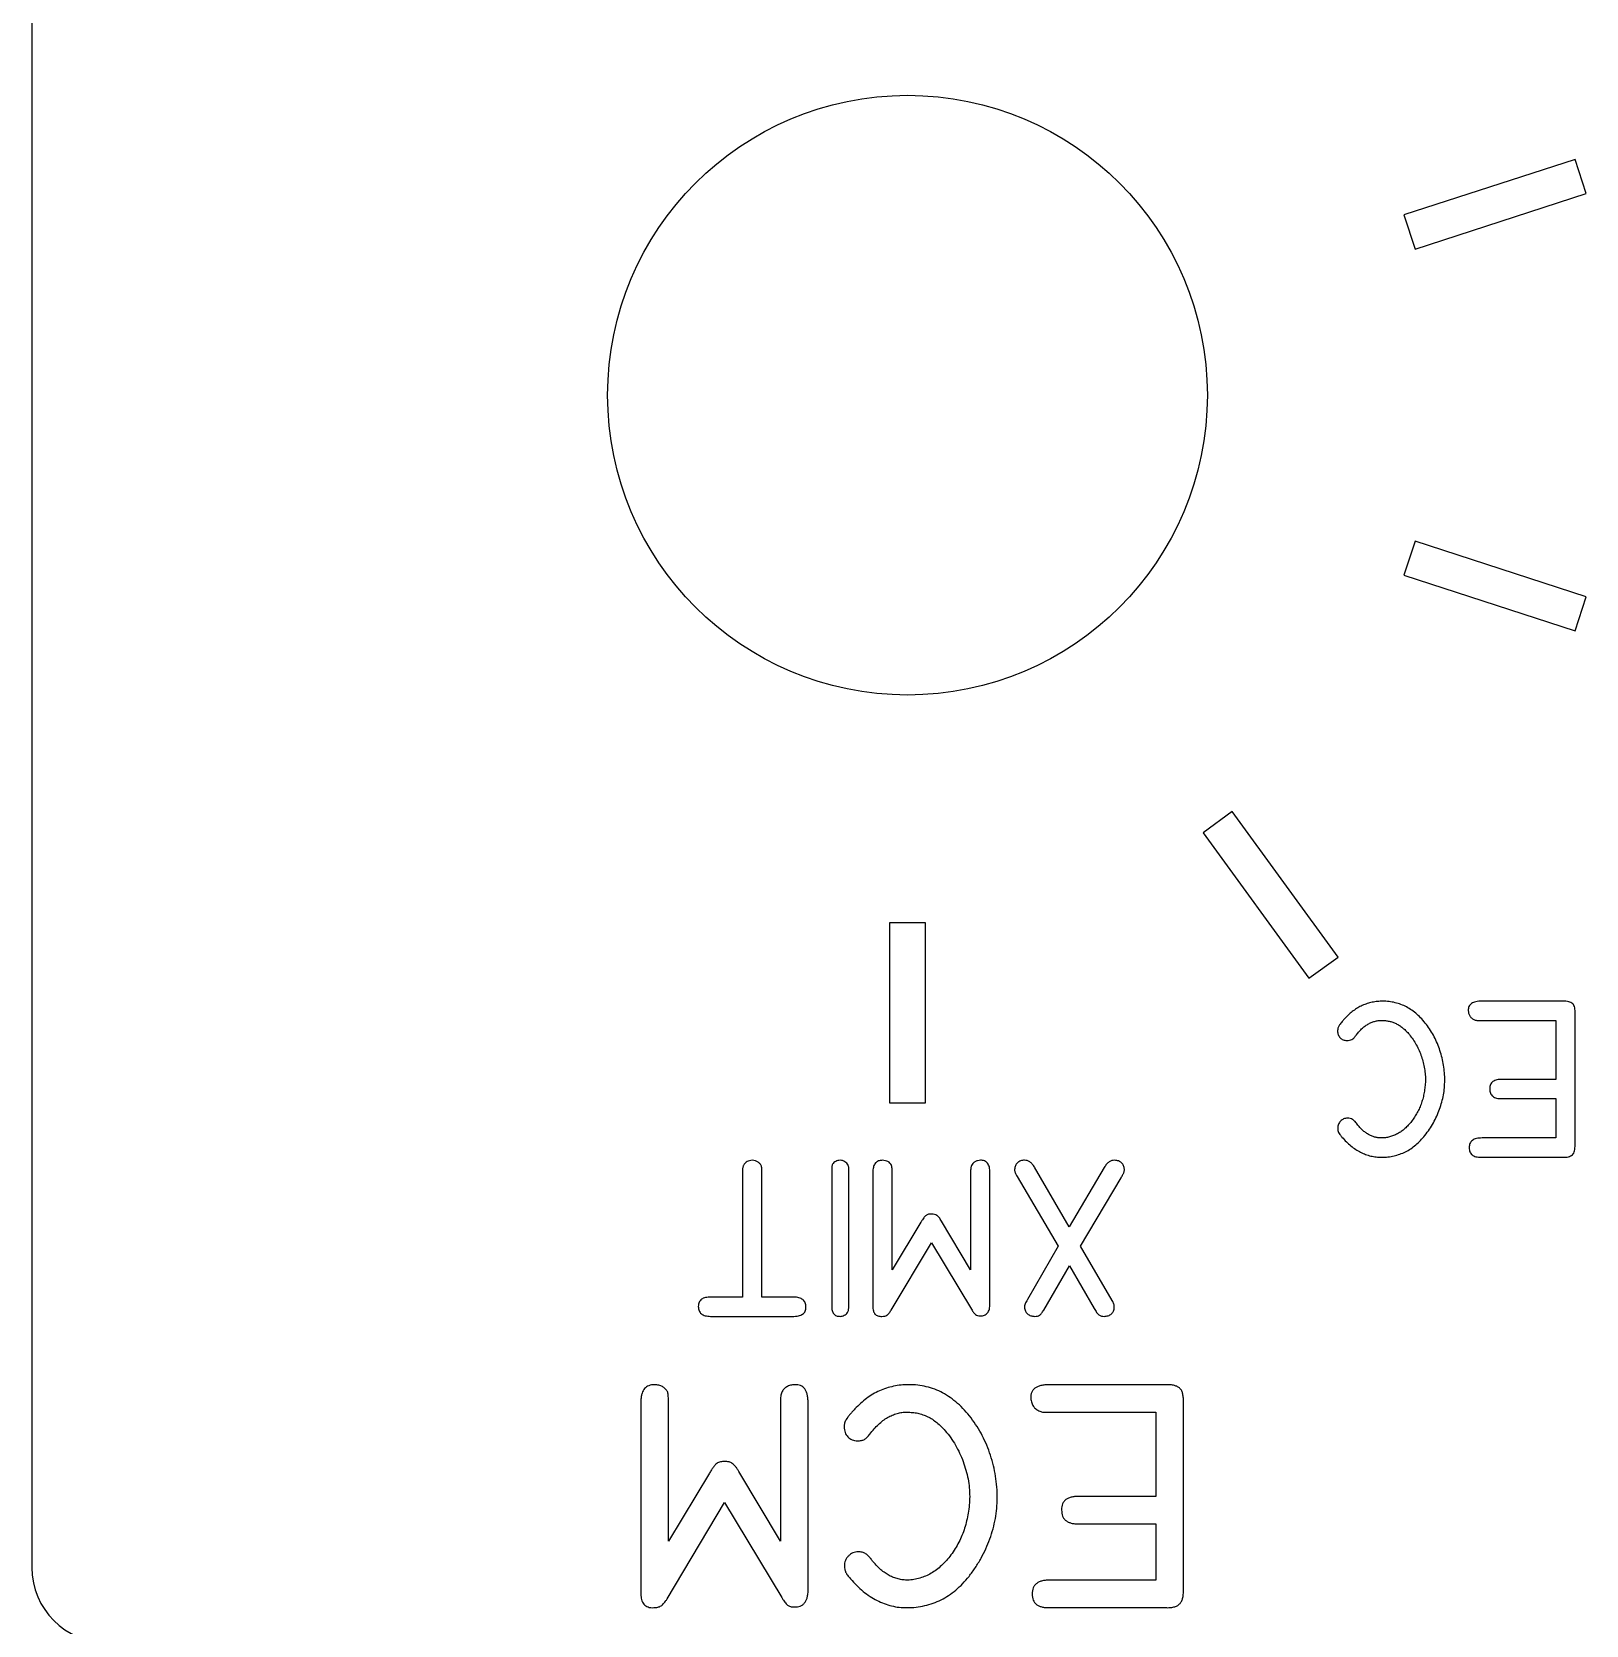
# Model space of a CAD drawing. Header units: inches. Extents: x -2.21 to 2.21, y -8.03 to -0.48.
# Drawn here: x -2.21 to -0.914, y -5.595 to -4.267 of the extents above; entities that cross this region are included whole.
import ezdxf

# ---------------------------------------------------------------- set-up
doc = ezdxf.new("R2010")
doc.units = ezdxf.units.IN
doc.header["$MEASUREMENT"] = 0

msp = doc.modelspace()

# ---------------------------------------------------------------- linework, layer by layer
at = {"color": 1, "linetype": 'Continuous', "lineweight": 25}
for p, q in [((-2.21, -0.5425), (-2.21, -5.5475)), ((-0.9235, -4.3734), (-1.0662, -4.4198)), ((-0.9142, -4.4019), (-0.9235, -4.3734)), ((-1.0569, -4.4483), (-0.9142, -4.4019)), ((-1.0662, -4.4198), (-1.0569, -4.4483)), ((-1.0569, -4.6917), (-1.0662, -4.7202)), ((-0.9142, -4.7381), (-1.0569, -4.6917)), ((-1.0662, -4.7202), (-0.9235, -4.7666)), ((-0.9235, -4.7666), (-0.9142, -4.7381)), ((-1.2092, -4.9172), (-1.2335, -4.9348)), ((-1.1211, -5.0385), (-1.2092, -4.9172)), ((-1.2335, -4.9348), (-1.1453, -5.0561)), ((-1.465, -5.01), (-1.495, -5.01)), ((-1.495, -5.01), (-1.495, -5.16)), ((-1.465, -5.16), (-1.465, -5.01)), ((-1.1453, -5.0561), (-1.1211, -5.0385)), ((-0.9338, -5.0753), (-1.0009, -5.0753)), ((-0.9235, -5.1949), (-0.9235, -5.0859)), ((-1.0019, -5.0913), (-0.9395, -5.0913)), ((-0.9395, -5.0913), (-0.9395, -5.1404)), ((-0.9395, -5.1404), (-0.9837, -5.1404)), ((-1.495, -5.16), (-1.465, -5.16)), ((-0.9845, -5.1565), (-0.9395, -5.1565)), ((-0.9395, -5.1565), (-0.9395, -5.1893)), ((-0.9395, -5.1893), (-1.0009, -5.1893)), ((-1.0847, -5.2054), (-1.0847, -5.2054)), ((-1.0017, -5.2054), (-0.9341, -5.2054)), ((-1.6175, -5.2178), (-1.6175, -5.3219)), ((-1.6014, -5.3219), (-1.6014, -5.2188)), ((-1.5432, -5.2168), (-1.5432, -5.3293)), ((-1.529, -5.3287), (-1.529, -5.2168)), ((-1.5089, -5.2168), (-1.5089, -5.3295)), ((-1.4928, -5.2993), (-1.4928, -5.2177)), ((-1.4274, -5.2181), (-1.4274, -5.2993)), ((-1.4113, -5.3274), (-1.4113, -5.2185)), ((-1.3451, -5.2633), (-1.374, -5.2136)), ((-1.316, -5.2138), (-1.3451, -5.2633)), ((-1.3885, -5.2213), (-1.3545, -5.2794)), ((-1.3357, -5.2794), (-1.3019, -5.2225)), ((-1.4689, -5.2596), (-1.4928, -5.2993)), ((-1.4274, -5.2993), (-1.4517, -5.2586)), ((-1.4936, -5.3328), (-1.4601, -5.2766)), ((-1.4601, -5.2766), (-1.4266, -5.3321)), ((-1.3545, -5.2794), (-1.3801, -5.324)), ((-1.3094, -5.3248), (-1.3357, -5.2794)), ((-1.3664, -5.3328), (-1.3449, -5.296)), ((-1.3449, -5.296), (-1.3244, -5.3314)), ((-1.6175, -5.3219), (-1.6437, -5.3219)), ((-1.575, -5.3219), (-1.6014, -5.3219)), ((-1.6443, -5.338), (-1.576, -5.338)), ((-1.2647, -5.395), (-1.3607, -5.395)), ((-1.7022, -5.4077), (-1.7022, -5.5687)), ((-1.6793, -5.5255), (-1.6793, -5.409)), ((-1.5859, -5.4096), (-1.5859, -5.5255)), ((-1.5629, -5.5657), (-1.5629, -5.4102)), ((-1.3621, -5.4179), (-1.273, -5.4179)), ((-1.273, -5.4179), (-1.273, -5.4881)), ((-1.25, -5.5659), (-1.25, -5.4102)), ((-1.6452, -5.4688), (-1.6793, -5.5255)), ((-1.5859, -5.5255), (-1.6205, -5.4674)), ((-1.6804, -5.5735), (-1.6326, -5.4931)), ((-1.6326, -5.4931), (-1.5848, -5.5724)), ((-1.273, -5.4881), (-1.3361, -5.4881)), ((-1.3372, -5.511), (-1.273, -5.511)), ((-1.273, -5.511), (-1.273, -5.5579)), ((-1.273, -5.5579), (-1.3607, -5.5579)), ((-1.4804, -5.5808), (-1.4803, -5.5808)), ((-1.3618, -5.5808), (-1.2652, -5.5808))]:
    msp.add_line(p, q, dxfattribs=at)
msp.add_circle((-1.48, -4.57), 0.25, dxfattribs=at)
msp.add_arc((-2.1475, -5.5475), 0.0625, 180, 270, dxfattribs=at)
for points, knots in [([(-1.0838, -5.0753), (-1.0853, -5.0753), (-1.0882, -5.0754), (-1.0926, -5.0761), (-1.0968, -5.0772), (-1.1009, -5.0788), (-1.1047, -5.0808), (-1.1084, -5.0832), (-1.112, -5.0861), (-1.1141, -5.0883), (-1.1152, -5.0894)], [0, 0, 0, 0, 0.126861, 0.251018, 0.372938, 0.493501, 0.616055, 0.740221, 0.867619, 1, 1, 1, 1]), ([(-1.0474, -5.0947), (-1.0487, -5.0931), (-1.0511, -5.0901), (-1.0552, -5.0861), (-1.0594, -5.0828), (-1.0639, -5.08), (-1.0686, -5.0779), (-1.0735, -5.0764), (-1.0786, -5.0754), (-1.082, -5.0753), (-1.0838, -5.0753)], [0, 0, 0, 0, 0.13924, 0.271457, 0.397548, 0.519474, 0.638345, 0.75745, 0.876936, 1, 1, 1, 1]), ([(-1.0009, -5.0753), (-1.0019, -5.0753), (-1.0036, -5.0753), (-1.0061, -5.0756), (-1.0081, -5.0762), (-1.0098, -5.077), (-1.0111, -5.0782), (-1.012, -5.0796), (-1.0125, -5.0814), (-1.0125, -5.0826), (-1.0125, -5.0832)], [0, 0, 0, 0, 0.174573, 0.32497, 0.454688, 0.569092, 0.673273, 0.774858, 0.880749, 1, 1, 1, 1]), ([(-1.0125, -5.0832), (-1.0124, -5.0841), (-1.0122, -5.0858), (-1.0111, -5.088), (-1.0094, -5.0897), (-1.008, -5.0904), (-1.0072, -5.0908)], [0, 0, 0, 0, 0.269511, 0.509617, 0.744319, 1, 1, 1, 1]), ([(-0.9235, -5.0859), (-0.9235, -5.085), (-0.9234, -5.0833), (-0.9237, -5.0809), (-0.9243, -5.0789), (-0.9254, -5.0774), (-0.9269, -5.0763), (-0.9288, -5.0756), (-0.9312, -5.0752), (-0.9328, -5.0753), (-0.9338, -5.0753)], [0, 0, 0, 0, 0.157549, 0.290229, 0.403641, 0.503585, 0.603169, 0.714666, 0.84627, 1, 1, 1, 1]), ([(-1.1152, -5.0894), (-1.1158, -5.09), (-1.1168, -5.0912), (-1.1182, -5.0928), (-1.1193, -5.0942), (-1.1204, -5.0958), (-1.1213, -5.0976), (-1.1214, -5.0991), (-1.1215, -5.0998)], [0, 0, 0, 0, 0.200338, 0.371881, 0.518403, 0.638668, 0.833777, 1, 1, 1, 1]), ([(-1.1215, -5.0998), (-1.1215, -5.1004), (-1.1214, -5.1015), (-1.121, -5.1031), (-1.1203, -5.1045), (-1.1193, -5.1058), (-1.1182, -5.1068), (-1.1168, -5.1075), (-1.1153, -5.1079), (-1.1142, -5.108), (-1.1137, -5.108)], [0, 0, 0, 0, 0.14089, 0.267807, 0.392259, 0.511172, 0.631184, 0.749701, 0.870187, 1, 1, 1, 1]), ([(-1.1064, -5.1041), (-1.1056, -5.1031), (-1.104, -5.1011), (-1.1015, -5.0984), (-1.0989, -5.0962), (-1.0962, -5.0944), (-1.0934, -5.093), (-1.0906, -5.092), (-1.0877, -5.0914), (-1.0857, -5.0913), (-1.0847, -5.0913)], [0, 0, 0, 0, 0.149797, 0.289732, 0.421673, 0.544028, 0.661533, 0.776091, 0.887419, 1, 1, 1, 1]), ([(-1.0847, -5.0913), (-1.0837, -5.0914), (-1.0816, -5.0914), (-1.0785, -5.0919), (-1.0755, -5.0927), (-1.0727, -5.0939), (-1.0699, -5.0954), (-1.0673, -5.0974), (-1.0648, -5.0995), (-1.0632, -5.1013), (-1.0624, -5.1021)], [0, 0, 0, 0, 0.1237235, 0.244377, 0.3645907, 0.4838636, 0.6063803, 0.7319795, 0.8625795, 1, 1, 1, 1]), ([(-1.0321, -5.1414), (-1.0321, -5.1392), (-1.0322, -5.135), (-1.0331, -5.1287), (-1.0342, -5.1225), (-1.036, -5.1165), (-1.0382, -5.1106), (-1.0408, -5.105), (-1.0438, -5.0996), (-1.0462, -5.0963), (-1.0474, -5.0947)], [0, 0, 0, 0, 0.127967, 0.254496, 0.380212, 0.506112, 0.631069, 0.754595, 0.877264, 1, 1, 1, 1]), ([(-1.0072, -5.0908), (-1.0069, -5.0909), (-1.0063, -5.0911), (-1.0052, -5.0913), (-1.0037, -5.0913), (-1.0026, -5.0913), (-1.0019, -5.0913)], [0, 0, 0, 0, 0.185122, 0.36714, 0.620416, 1, 1, 1, 1]), ([(-1.1137, -5.108), (-1.1129, -5.108), (-1.1115, -5.1079), (-1.1095, -5.1073), (-1.1078, -5.1059), (-1.1069, -5.1047), (-1.1064, -5.1041)], [0, 0, 0, 0, 0.259798, 0.482573, 0.716463, 1, 1, 1, 1]), ([(-1.0624, -5.1021), (-1.0614, -5.1035), (-1.0592, -5.1061), (-1.0564, -5.1105), (-1.054, -5.1152), (-1.0519, -5.1201), (-1.0503, -5.1251), (-1.0491, -5.1302), (-1.0484, -5.1354), (-1.0482, -5.1389), (-1.0482, -5.1406)], [0, 0, 0, 0, 0.123416, 0.246335, 0.371614, 0.499268, 0.627206, 0.752406, 0.876688, 1, 1, 1, 1]), ([(-0.9837, -5.1404), (-0.9846, -5.1404), (-0.9862, -5.1405), (-0.9885, -5.1408), (-0.9904, -5.1414), (-0.992, -5.1422), (-0.9932, -5.1434), (-0.9941, -5.1448), (-0.9945, -5.1465), (-0.9945, -5.1477), (-0.9945, -5.1484)], [0, 0, 0, 0, 0.170074, 0.316341, 0.443121, 0.556197, 0.661047, 0.765272, 0.875406, 1, 1, 1, 1]), ([(-1.0482, -5.1406), (-1.0482, -5.1422), (-1.0484, -5.1454), (-1.049, -5.1501), (-1.0499, -5.1547), (-1.0511, -5.159), (-1.0526, -5.1632), (-1.0545, -5.1672), (-1.0566, -5.171), (-1.0591, -5.1746), (-1.0617, -5.1779), (-1.0645, -5.1808), (-1.0675, -5.1833), (-1.0706, -5.1854), (-1.0739, -5.187), (-1.0772, -5.1882), (-1.0807, -5.189), (-1.0831, -5.1892), (-1.0843, -5.1893)], [0, 0, 0, 0, 0.073667, 0.144798, 0.214163, 0.281725, 0.348698, 0.414316, 0.479805, 0.545598, 0.609668, 0.670696, 0.728337, 0.784106, 0.838289, 0.891679, 0.945306, 1, 1, 1, 1]), ([(-1.0486, -5.1871), (-1.0473, -5.1854), (-1.0448, -5.1821), (-1.0415, -5.1767), (-1.0387, -5.1711), (-1.0364, -5.1653), (-1.0345, -5.1594), (-1.0331, -5.1535), (-1.0323, -5.1474), (-1.0322, -5.1434), (-1.0321, -5.1414)], [0, 0, 0, 0, 0.12811, 0.255289, 0.381248, 0.50707, 0.63174, 0.755364, 0.877608, 1, 1, 1, 1]), ([(-0.9945, -5.1484), (-0.9945, -5.149), (-0.9945, -5.1503), (-0.994, -5.152), (-0.9933, -5.1535), (-0.9921, -5.1546), (-0.9906, -5.1555), (-0.9889, -5.1561), (-0.9868, -5.1565), (-0.9853, -5.1565), (-0.9845, -5.1565)], [0, 0, 0, 0, 0.131943, 0.248643, 0.357121, 0.46377, 0.576078, 0.699869, 0.839541, 1, 1, 1, 1]), ([(-1.1133, -5.1728), (-1.1138, -5.1728), (-1.1149, -5.1729), (-1.1164, -5.1734), (-1.1178, -5.1742), (-1.119, -5.1752), (-1.12, -5.1765), (-1.1207, -5.1779), (-1.1212, -5.1795), (-1.1213, -5.1806), (-1.1213, -5.1812)], [0, 0, 0, 0, 0.128485, 0.250896, 0.372017, 0.496778, 0.620428, 0.741409, 0.867384, 1, 1, 1, 1]), ([(-1.1045, -5.1786), (-1.1049, -5.178), (-1.1057, -5.177), (-1.1068, -5.1757), (-1.1079, -5.1747), (-1.1092, -5.1737), (-1.111, -5.1729), (-1.1125, -5.1728), (-1.1133, -5.1728)], [0, 0, 0, 0, 0.186172, 0.346062, 0.480252, 0.589978, 0.786238, 1, 1, 1, 1]), ([(-1.0843, -5.1893), (-1.0853, -5.1893), (-1.0872, -5.1892), (-1.0899, -5.1887), (-1.0926, -5.1879), (-1.0952, -5.1867), (-1.0977, -5.1851), (-1.1001, -5.1833), (-1.1024, -5.1811), (-1.1038, -5.1794), (-1.1045, -5.1786)], [0, 0, 0, 0, 0.119887, 0.237951, 0.355674, 0.475615, 0.597527, 0.724633, 0.858377, 1, 1, 1, 1]), ([(-1.1213, -5.1812), (-1.1213, -5.1818), (-1.1212, -5.183), (-1.1206, -5.1848), (-1.1194, -5.1866), (-1.1184, -5.1878), (-1.1178, -5.1885)], [0, 0, 0, 0, 0.214, 0.424662, 0.675215, 1, 1, 1, 1]), ([(-1.1178, -5.1885), (-1.1166, -5.1899), (-1.1142, -5.1925), (-1.1104, -5.1959), (-1.1065, -5.1989), (-1.1023, -5.2012), (-1.0981, -5.2031), (-1.0938, -5.2044), (-1.0893, -5.2052), (-1.0863, -5.2053), (-1.0847, -5.2054)], [0, 0, 0, 0, 0.140987, 0.274771, 0.402439, 0.525094, 0.644679, 0.762579, 0.880267, 1, 1, 1, 1]), ([(-1.0847, -5.2054), (-1.083, -5.2053), (-1.0795, -5.2052), (-1.0744, -5.2043), (-1.0695, -5.2029), (-1.0648, -5.2009), (-1.0604, -5.1983), (-1.0562, -5.1951), (-1.0522, -5.1914), (-1.0498, -5.1886), (-1.0486, -5.1871)], [0, 0, 0, 0, 0.125938, 0.248242, 0.369135, 0.489295, 0.610997, 0.735662, 0.864404, 1, 1, 1, 1]), ([(-1.0009, -5.1893), (-1.0018, -5.1893), (-1.0034, -5.1893), (-1.0057, -5.1897), (-1.0076, -5.1903), (-1.0091, -5.1912), (-1.0103, -5.1924), (-1.0112, -5.1938), (-1.0117, -5.1956), (-1.0117, -5.1968), (-1.0117, -5.1975)], [0, 0, 0, 0, 0.167024, 0.311138, 0.437927, 0.549828, 0.656796, 0.762138, 0.874038, 1, 1, 1, 1]), ([(-1.0117, -5.1975), (-1.0117, -5.1981), (-1.0117, -5.1993), (-1.0112, -5.2009), (-1.0104, -5.2024), (-1.0093, -5.2035), (-1.0078, -5.2044), (-1.0061, -5.205), (-1.004, -5.2053), (-1.0025, -5.2054), (-1.0017, -5.2054)], [0, 0, 0, 0, 0.127989, 0.244452, 0.351055, 0.459193, 0.570407, 0.695928, 0.837219, 1, 1, 1, 1]), ([(-0.9341, -5.2054), (-0.9332, -5.2054), (-0.9315, -5.2054), (-0.9291, -5.205), (-0.9272, -5.2044), (-0.9256, -5.2033), (-0.9245, -5.2018), (-0.9238, -5.1999), (-0.9235, -5.1975), (-0.9235, -5.1958), (-0.9235, -5.1949)], [0, 0, 0, 0, 0.157132, 0.289677, 0.403843, 0.503503, 0.602805, 0.715477, 0.846707, 1, 1, 1, 1]), ([(-1.6167, -5.2121), (-1.6168, -5.2124), (-1.6171, -5.2131), (-1.6174, -5.2142), (-1.6175, -5.2158), (-1.6175, -5.2171), (-1.6175, -5.2178)], [0, 0, 0, 0, 0.180764, 0.36983, 0.622332, 1, 1, 1, 1]), ([(-1.6094, -5.2079), (-1.6102, -5.2079), (-1.6117, -5.2081), (-1.6138, -5.2089), (-1.6155, -5.2102), (-1.6163, -5.2114), (-1.6167, -5.2121)], [0, 0, 0, 0, 0.271915, 0.5139, 0.751504, 1, 1, 1, 1]), ([(-1.6016, -5.2135), (-1.6017, -5.2131), (-1.602, -5.2123), (-1.6026, -5.2112), (-1.6034, -5.2103), (-1.6048, -5.2092), (-1.6068, -5.2081), (-1.6085, -5.208), (-1.6094, -5.2079)], [0, 0, 0, 0, 0.120094, 0.238507, 0.357556, 0.48472, 0.738153, 1, 1, 1, 1]), ([(-1.6014, -5.2188), (-1.6014, -5.2181), (-1.6014, -5.2169), (-1.6014, -5.2154), (-1.6015, -5.2144), (-1.6016, -5.2138), (-1.6016, -5.2135)], [0, 0, 0, 0, 0.398255, 0.647892, 0.828751, 1, 1, 1, 1]), ([(-1.5425, -5.2111), (-1.5426, -5.2115), (-1.5429, -5.2122), (-1.5431, -5.2134), (-1.5432, -5.2149), (-1.5432, -5.2161), (-1.5432, -5.2168)], [0, 0, 0, 0, 0.195782, 0.389856, 0.639234, 1, 1, 1, 1]), ([(-1.5362, -5.2079), (-1.5369, -5.2079), (-1.5381, -5.208), (-1.5399, -5.2088), (-1.5414, -5.2097), (-1.5422, -5.2107), (-1.5425, -5.2111)], [0, 0, 0, 0, 0.2540271, 0.5150088, 0.769478, 1, 1, 1, 1]), ([(-1.5296, -5.2119), (-1.5299, -5.2113), (-1.5305, -5.2102), (-1.5322, -5.209), (-1.5341, -5.2081), (-1.5355, -5.2079), (-1.5362, -5.2079)], [0, 0, 0, 0, 0.232738, 0.4796882, 0.7405836, 1, 1, 1, 1]), ([(-1.529, -5.2168), (-1.529, -5.2161), (-1.529, -5.215), (-1.529, -5.2137), (-1.5292, -5.2127), (-1.5294, -5.2121), (-1.5296, -5.2119)], [0, 0, 0, 0, 0.403005, 0.651878, 0.824747, 1, 1, 1, 1]), ([(-1.5009, -5.2079), (-1.5015, -5.2079), (-1.5027, -5.208), (-1.5043, -5.2084), (-1.5056, -5.2091), (-1.5068, -5.2101), (-1.5077, -5.2114), (-1.5083, -5.213), (-1.5087, -5.2148), (-1.5088, -5.2161), (-1.5089, -5.2168)], [0, 0, 0, 0, 0.132713, 0.252265, 0.363903, 0.472404, 0.585277, 0.708362, 0.846212, 1, 1, 1, 1]), ([(-1.4934, -5.2119), (-1.4938, -5.2113), (-1.4945, -5.2101), (-1.4963, -5.2089), (-1.4985, -5.2081), (-1.5001, -5.208), (-1.5009, -5.2079)], [0, 0, 0, 0, 0.2307382, 0.4621286, 0.7117906, 1, 1, 1, 1]), ([(-1.4928, -5.2177), (-1.4928, -5.217), (-1.4928, -5.2157), (-1.4929, -5.2141), (-1.4931, -5.2129), (-1.4933, -5.2122), (-1.4934, -5.2119)], [0, 0, 0, 0, 0.373746, 0.642778, 0.836324, 1, 1, 1, 1]), ([(-1.4266, -5.2123), (-1.4268, -5.2126), (-1.427, -5.2134), (-1.4273, -5.2146), (-1.4274, -5.2162), (-1.4274, -5.2174), (-1.4274, -5.2181)], [0, 0, 0, 0, 0.195534, 0.395189, 0.647995, 1, 1, 1, 1]), ([(-1.4192, -5.2079), (-1.42, -5.2079), (-1.4216, -5.2081), (-1.4237, -5.2091), (-1.4256, -5.2104), (-1.4263, -5.2116), (-1.4266, -5.2123)], [0, 0, 0, 0, 0.264173, 0.52785, 0.771962, 1, 1, 1, 1]), ([(-1.4113, -5.2185), (-1.4113, -5.2177), (-1.4114, -5.2161), (-1.4117, -5.2138), (-1.4123, -5.2119), (-1.4132, -5.2104), (-1.4143, -5.2092), (-1.4157, -5.2083), (-1.4174, -5.2079), (-1.4186, -5.2079), (-1.4192, -5.2079)], [0, 0, 0, 0, 0.16895, 0.315731, 0.445127, 0.5584, 0.663647, 0.767004, 0.877117, 1, 1, 1, 1]), ([(-1.3825, -5.2079), (-1.3831, -5.2079), (-1.3842, -5.2079), (-1.3857, -5.2084), (-1.3871, -5.209), (-1.3884, -5.21), (-1.3894, -5.2111), (-1.3901, -5.2124), (-1.3906, -5.214), (-1.3906, -5.2151), (-1.3907, -5.2156)], [0, 0, 0, 0, 0.137036, 0.262519, 0.383714, 0.503725, 0.622729, 0.741035, 0.864991, 1, 1, 1, 1]), ([(-1.3907, -5.2156), (-1.3907, -5.2161), (-1.3907, -5.2169), (-1.3903, -5.2183), (-1.3895, -5.2197), (-1.3889, -5.2208), (-1.3885, -5.2213)], [0, 0, 0, 0, 0.214616, 0.418056, 0.664725, 1, 1, 1, 1]), ([(-1.374, -5.2136), (-1.3747, -5.2127), (-1.3758, -5.2111), (-1.3779, -5.2092), (-1.3801, -5.208), (-1.3817, -5.2079), (-1.3825, -5.2079)], [0, 0, 0, 0, 0.30514, 0.561485, 0.787248, 1, 1, 1, 1]), ([(-1.3072, -5.2079), (-1.308, -5.2079), (-1.3097, -5.208), (-1.312, -5.2092), (-1.3142, -5.2112), (-1.3154, -5.2129), (-1.316, -5.2138)], [0, 0, 0, 0, 0.214275, 0.436625, 0.693602, 1, 1, 1, 1]), ([(-1.2992, -5.2154), (-1.2992, -5.2149), (-1.2993, -5.2139), (-1.2998, -5.2124), (-1.3005, -5.2111), (-1.3015, -5.21), (-1.3027, -5.2091), (-1.3041, -5.2084), (-1.3056, -5.208), (-1.3067, -5.2079), (-1.3072, -5.2079)], [0, 0, 0, 0, 0.129896, 0.250975, 0.369702, 0.490561, 0.615574, 0.736257, 0.865517, 1, 1, 1, 1]), ([(-1.3019, -5.2225), (-1.3016, -5.222), (-1.3011, -5.2211), (-1.3005, -5.2199), (-1.2999, -5.2189), (-1.2995, -5.2179), (-1.2992, -5.2168), (-1.2992, -5.2159), (-1.2992, -5.2154)], [0, 0, 0, 0, 0.21985, 0.402542, 0.544103, 0.647985, 0.819358, 1, 1, 1, 1]), ([(-1.4599, -5.2527), (-1.4604, -5.2527), (-1.4612, -5.2527), (-1.4625, -5.2529), (-1.4636, -5.2533), (-1.4646, -5.2538), (-1.4656, -5.2548), (-1.4666, -5.256), (-1.4677, -5.2577), (-1.4685, -5.2589), (-1.4689, -5.2596)], [0, 0, 0, 0, 0.112445, 0.21645, 0.311298, 0.402519, 0.505251, 0.638112, 0.803125, 1, 1, 1, 1]), ([(-1.4517, -5.2586), (-1.452, -5.258), (-1.4526, -5.257), (-1.4536, -5.2557), (-1.4545, -5.2546), (-1.4557, -5.2536), (-1.4575, -5.2528), (-1.4591, -5.2528), (-1.4599, -5.2527)], [0, 0, 0, 0, 0.17998, 0.334171, 0.464622, 0.571081, 0.770118, 1, 1, 1, 1]), ([(-1.6437, -5.3219), (-1.6445, -5.3219), (-1.6461, -5.322), (-1.6483, -5.3223), (-1.6502, -5.3229), (-1.6518, -5.3237), (-1.653, -5.3249), (-1.6539, -5.3262), (-1.6543, -5.3279), (-1.6544, -5.3291), (-1.6544, -5.3297)], [0, 0, 0, 0, 0.167971, 0.315478, 0.443154, 0.558617, 0.664384, 0.768603, 0.877991, 1, 1, 1, 1]), ([(-1.5647, -5.3303), (-1.5647, -5.3296), (-1.5647, -5.3284), (-1.5653, -5.3267), (-1.5661, -5.3252), (-1.5673, -5.324), (-1.5687, -5.323), (-1.5706, -5.3224), (-1.5727, -5.322), (-1.5742, -5.322), (-1.575, -5.3219)], [0, 0, 0, 0, 0.129333, 0.24452, 0.353163, 0.460124, 0.575129, 0.700367, 0.841001, 1, 1, 1, 1]), ([(-1.3801, -5.324), (-1.3805, -5.3246), (-1.3811, -5.3258), (-1.3819, -5.3276), (-1.3824, -5.3291), (-1.3824, -5.33), (-1.3825, -5.3305)], [0, 0, 0, 0, 0.316688, 0.588739, 0.812764, 1, 1, 1, 1]), ([(-1.3076, -5.3305), (-1.3076, -5.33), (-1.3076, -5.3291), (-1.3079, -5.3278), (-1.3085, -5.3263), (-1.3091, -5.3253), (-1.3094, -5.3248)], [0, 0, 0, 0, 0.210134, 0.43986, 0.705807, 1, 1, 1, 1]), ([(-1.6544, -5.3297), (-1.6544, -5.3303), (-1.6543, -5.3316), (-1.6538, -5.3333), (-1.653, -5.3348), (-1.6519, -5.336), (-1.6504, -5.3369), (-1.6486, -5.3375), (-1.6465, -5.3379), (-1.645, -5.338), (-1.6443, -5.338)], [0, 0, 0, 0, 0.131132, 0.247224, 0.358152, 0.465143, 0.578981, 0.702243, 0.842783, 1, 1, 1, 1]), ([(-1.576, -5.338), (-1.5751, -5.338), (-1.5734, -5.338), (-1.571, -5.3376), (-1.5691, -5.337), (-1.5674, -5.3362), (-1.5661, -5.3351), (-1.5652, -5.3337), (-1.5647, -5.3321), (-1.5647, -5.3309), (-1.5647, -5.3303)], [0, 0, 0, 0, 0.172501, 0.322512, 0.454558, 0.568503, 0.674738, 0.776467, 0.882209, 1, 1, 1, 1]), ([(-1.5432, -5.3293), (-1.5432, -5.33), (-1.5432, -5.3313), (-1.5429, -5.3331), (-1.5423, -5.3346), (-1.5415, -5.3359), (-1.5405, -5.3369), (-1.5393, -5.3376), (-1.5378, -5.3379), (-1.5368, -5.338), (-1.5362, -5.338)], [0, 0, 0, 0, 0.162458, 0.305977, 0.430072, 0.545023, 0.649455, 0.757993, 0.87186, 1, 1, 1, 1]), ([(-1.5362, -5.338), (-1.5356, -5.3379), (-1.5344, -5.3379), (-1.5327, -5.3372), (-1.5312, -5.3362), (-1.5303, -5.3353), (-1.5299, -5.3348)], [0, 0, 0, 0, 0.252822, 0.495908, 0.737887, 1, 1, 1, 1]), ([(-1.5299, -5.3348), (-1.5298, -5.3345), (-1.5294, -5.3338), (-1.5291, -5.3325), (-1.529, -5.3308), (-1.529, -5.3295), (-1.529, -5.3287)], [0, 0, 0, 0, 0.17074, 0.353681, 0.613671, 1, 1, 1, 1]), ([(-1.5089, -5.3295), (-1.5089, -5.3302), (-1.5089, -5.3315), (-1.5085, -5.3333), (-1.508, -5.3348), (-1.5072, -5.3361), (-1.5061, -5.337), (-1.5047, -5.3377), (-1.5031, -5.338), (-1.5019, -5.338), (-1.5013, -5.338)], [0, 0, 0, 0, 0.1571381, 0.2936574, 0.4138456, 0.5227978, 0.6302338, 0.741011, 0.8611803, 1, 1, 1, 1]), ([(-1.5013, -5.338), (-1.5005, -5.338), (-1.4991, -5.3379), (-1.4974, -5.3372), (-1.4962, -5.3363), (-1.4954, -5.3354), (-1.4944, -5.3342), (-1.4939, -5.3333), (-1.4936, -5.3328)], [0, 0, 0, 0, 0.23655, 0.442392, 0.550927, 0.680922, 0.827996, 1, 1, 1, 1]), ([(-1.4266, -5.3321), (-1.4263, -5.3326), (-1.4258, -5.3335), (-1.4249, -5.3347), (-1.4242, -5.3357), (-1.4231, -5.3367), (-1.4216, -5.3375), (-1.4203, -5.3376), (-1.4196, -5.3376)], [0, 0, 0, 0, 0.1809762, 0.3346626, 0.4681249, 0.5798946, 0.7809884, 1, 1, 1, 1]), ([(-1.4196, -5.3376), (-1.4189, -5.3376), (-1.4176, -5.3376), (-1.4159, -5.3371), (-1.4144, -5.3363), (-1.4132, -5.3352), (-1.4123, -5.3337), (-1.4117, -5.3319), (-1.4113, -5.3297), (-1.4113, -5.3282), (-1.4113, -5.3274)], [0, 0, 0, 0, 0.1313997, 0.2477739, 0.3542673, 0.4616147, 0.5728663, 0.6979252, 0.838731, 1, 1, 1, 1]), ([(-1.3825, -5.3305), (-1.3824, -5.331), (-1.3823, -5.3321), (-1.3818, -5.3336), (-1.3811, -5.3349), (-1.38, -5.336), (-1.3787, -5.3369), (-1.3773, -5.3375), (-1.3756, -5.3379), (-1.3745, -5.338), (-1.3739, -5.338)], [0, 0, 0, 0, 0.131346, 0.252289, 0.370204, 0.487454, 0.608255, 0.731043, 0.860289, 1, 1, 1, 1]), ([(-1.3739, -5.338), (-1.3731, -5.338), (-1.3717, -5.3379), (-1.3701, -5.3372), (-1.369, -5.3363), (-1.3681, -5.3354), (-1.3673, -5.3342), (-1.3667, -5.3333), (-1.3664, -5.3328)], [0, 0, 0, 0, 0.234106, 0.437367, 0.54835, 0.677672, 0.827456, 1, 1, 1, 1]), ([(-1.3244, -5.3314), (-1.3241, -5.332), (-1.3234, -5.3332), (-1.3224, -5.3346), (-1.3215, -5.3358), (-1.3202, -5.3369), (-1.3184, -5.3379), (-1.3168, -5.338), (-1.316, -5.338)], [0, 0, 0, 0, 0.180971, 0.339408, 0.472838, 0.586428, 0.788085, 1, 1, 1, 1]), ([(-1.316, -5.338), (-1.3154, -5.338), (-1.3143, -5.3379), (-1.3127, -5.3375), (-1.3112, -5.3369), (-1.31, -5.336), (-1.309, -5.3349), (-1.3082, -5.3336), (-1.3077, -5.3321), (-1.3076, -5.331), (-1.3076, -5.3305)], [0, 0, 0, 0, 0.13722, 0.266636, 0.389107, 0.511085, 0.631612, 0.749269, 0.871246, 1, 1, 1, 1]), ([(-1.6909, -5.395), (-1.6918, -5.395), (-1.6934, -5.3951), (-1.6957, -5.3957), (-1.6976, -5.3968), (-1.6993, -5.3982), (-1.7005, -5.4), (-1.7014, -5.4022), (-1.702, -5.4048), (-1.7022, -5.4067), (-1.7022, -5.4077)], [0, 0, 0, 0, 0.132713, 0.252265, 0.363903, 0.472404, 0.585277, 0.708362, 0.846212, 1, 1, 1, 1]), ([(-1.6801, -5.4007), (-1.6807, -5.3998), (-1.6818, -5.3982), (-1.6843, -5.3964), (-1.6874, -5.3953), (-1.6897, -5.3951), (-1.6909, -5.395)], [0, 0, 0, 0, 0.230738, 0.462129, 0.711791, 1, 1, 1, 1]), ([(-1.6793, -5.409), (-1.6793, -5.408), (-1.6793, -5.4062), (-1.6795, -5.4038), (-1.6797, -5.4021), (-1.68, -5.4011), (-1.6801, -5.4007)], [0, 0, 0, 0, 0.373746, 0.642778, 0.836324, 1, 1, 1, 1]), ([(-1.5848, -5.4012), (-1.585, -5.4018), (-1.5853, -5.4028), (-1.5857, -5.4046), (-1.5859, -5.4069), (-1.5859, -5.4086), (-1.5859, -5.4096)], [0, 0, 0, 0, 0.195534, 0.395189, 0.647995, 1, 1, 1, 1]), ([(-1.5741, -5.395), (-1.5753, -5.3951), (-1.5776, -5.3953), (-1.5807, -5.3967), (-1.5833, -5.3985), (-1.5843, -5.4004), (-1.5848, -5.4012)], [0, 0, 0, 0, 0.264173, 0.52785, 0.771962, 1, 1, 1, 1]), ([(-1.5629, -5.4102), (-1.5629, -5.4089), (-1.563, -5.4066), (-1.5634, -5.4034), (-1.5643, -5.4007), (-1.5655, -5.3985), (-1.5672, -5.3968), (-1.5692, -5.3956), (-1.5716, -5.395), (-1.5733, -5.395), (-1.5741, -5.395)], [0, 0, 0, 0, 0.16895, 0.315731, 0.445127, 0.5584, 0.663647, 0.767004, 0.877117, 1, 1, 1, 1]), ([(-1.479, -5.395), (-1.4811, -5.395), (-1.4854, -5.3952), (-1.4916, -5.3962), (-1.4976, -5.3978), (-1.5034, -5.4), (-1.5089, -5.4028), (-1.5142, -5.4064), (-1.5193, -5.4105), (-1.5223, -5.4136), (-1.5239, -5.4152)], [0, 0, 0, 0, 0.126861, 0.251018, 0.372938, 0.493501, 0.616055, 0.740221, 0.867619, 1, 1, 1, 1]), ([(-1.427, -5.4227), (-1.4288, -5.4205), (-1.4323, -5.4162), (-1.4381, -5.4105), (-1.4442, -5.4057), (-1.4506, -5.4017), (-1.4573, -5.3987), (-1.4643, -5.3965), (-1.4715, -5.3952), (-1.4765, -5.395), (-1.479, -5.395)], [0, 0, 0, 0, 0.13924, 0.271457, 0.397548, 0.519474, 0.638345, 0.75745, 0.876936, 1, 1, 1, 1]), ([(-1.3607, -5.395), (-1.362, -5.395), (-1.3645, -5.395), (-1.368, -5.3955), (-1.3709, -5.3963), (-1.3733, -5.3975), (-1.3752, -5.3992), (-1.3765, -5.4012), (-1.3772, -5.4037), (-1.3772, -5.4054), (-1.3772, -5.4063)], [0, 0, 0, 0, 0.174573, 0.32497, 0.454688, 0.569092, 0.673273, 0.774858, 0.880749, 1, 1, 1, 1]), ([(-1.25, -5.4102), (-1.25, -5.4089), (-1.2499, -5.4064), (-1.2504, -5.403), (-1.2512, -5.4002), (-1.2528, -5.398), (-1.2549, -5.3965), (-1.2577, -5.3955), (-1.261, -5.3949), (-1.2634, -5.395), (-1.2647, -5.395)], [0, 0, 0, 0, 0.1575487, 0.2902292, 0.4036408, 0.503585, 0.6031694, 0.7146664, 0.8462704, 1, 1, 1, 1]), ([(-1.5239, -5.4152), (-1.5247, -5.416), (-1.5262, -5.4177), (-1.5282, -5.42), (-1.5298, -5.422), (-1.5313, -5.4243), (-1.5326, -5.4269), (-1.5328, -5.429), (-1.5329, -5.43)], [0, 0, 0, 0, 0.200338, 0.371881, 0.518403, 0.638668, 0.833777, 1, 1, 1, 1]), ([(-1.5114, -5.4361), (-1.5102, -5.4347), (-1.5079, -5.4319), (-1.5043, -5.4281), (-1.5006, -5.4249), (-1.4967, -5.4223), (-1.4928, -5.4203), (-1.4887, -5.4189), (-1.4846, -5.418), (-1.4818, -5.4179), (-1.4804, -5.4179)], [0, 0, 0, 0, 0.149797, 0.289732, 0.421673, 0.544028, 0.661533, 0.776091, 0.887419, 1, 1, 1, 1]), ([(-1.4804, -5.4179), (-1.4789, -5.418), (-1.4759, -5.418), (-1.4715, -5.4187), (-1.4672, -5.4199), (-1.4631, -5.4216), (-1.4592, -5.4238), (-1.4555, -5.4265), (-1.4518, -5.4297), (-1.4496, -5.4321), (-1.4485, -5.4334)], [0, 0, 0, 0, 0.123723, 0.244377, 0.364591, 0.483864, 0.60638, 0.731979, 0.862579, 1, 1, 1, 1]), ([(-1.3772, -5.4063), (-1.377, -5.4076), (-1.3767, -5.41), (-1.3752, -5.4132), (-1.3728, -5.4157), (-1.3707, -5.4166), (-1.3696, -5.4171)], [0, 0, 0, 0, 0.269511, 0.509617, 0.744319, 1, 1, 1, 1]), ([(-1.3696, -5.4171), (-1.3692, -5.4173), (-1.3683, -5.4177), (-1.3667, -5.4179), (-1.3646, -5.4179), (-1.363, -5.4179), (-1.3621, -5.4179)], [0, 0, 0, 0, 0.185122, 0.36714, 0.620416, 1, 1, 1, 1]), ([(-1.5329, -5.43), (-1.5328, -5.4309), (-1.5327, -5.4325), (-1.5321, -5.4348), (-1.5311, -5.4368), (-1.5297, -5.4385), (-1.5281, -5.44), (-1.5262, -5.441), (-1.524, -5.4416), (-1.5225, -5.4417), (-1.5217, -5.4418)], [0, 0, 0, 0, 0.14089, 0.267807, 0.392259, 0.511172, 0.631184, 0.749701, 0.870187, 1, 1, 1, 1]), ([(-1.4052, -5.4894), (-1.4052, -5.4864), (-1.4054, -5.4803), (-1.4065, -5.4713), (-1.4082, -5.4625), (-1.4107, -5.4538), (-1.4138, -5.4455), (-1.4175, -5.4374), (-1.4219, -5.4298), (-1.4253, -5.4251), (-1.427, -5.4227)], [0, 0, 0, 0, 0.1279675, 0.254496, 0.3802124, 0.506112, 0.6310686, 0.7545952, 0.8772637, 1, 1, 1, 1]), ([(-1.5217, -5.4418), (-1.5206, -5.4417), (-1.5186, -5.4417), (-1.5158, -5.4407), (-1.5134, -5.4388), (-1.5121, -5.4371), (-1.5114, -5.4361)], [0, 0, 0, 0, 0.259798, 0.482573, 0.716463, 1, 1, 1, 1]), ([(-1.4485, -5.4334), (-1.447, -5.4353), (-1.4439, -5.4391), (-1.4399, -5.4454), (-1.4364, -5.452), (-1.4335, -5.459), (-1.4312, -5.4662), (-1.4294, -5.4735), (-1.4284, -5.4809), (-1.4282, -5.4858), (-1.4281, -5.4883)], [0, 0, 0, 0, 0.123416, 0.246335, 0.371614, 0.499268, 0.627206, 0.752406, 0.876688, 1, 1, 1, 1]), ([(-1.6323, -5.4591), (-1.633, -5.4591), (-1.6342, -5.4591), (-1.636, -5.4593), (-1.6376, -5.4599), (-1.6391, -5.4606), (-1.6404, -5.462), (-1.6419, -5.4637), (-1.6435, -5.4661), (-1.6446, -5.4679), (-1.6452, -5.4688)], [0, 0, 0, 0, 0.1124447, 0.2164503, 0.3112977, 0.402519, 0.505251, 0.6381117, 0.8031251, 1, 1, 1, 1]), ([(-1.6205, -5.4674), (-1.621, -5.4666), (-1.6219, -5.4652), (-1.6233, -5.4633), (-1.6247, -5.4617), (-1.6264, -5.4603), (-1.6289, -5.4591), (-1.6311, -5.4591), (-1.6323, -5.4591)], [0, 0, 0, 0, 0.17998, 0.334171, 0.464622, 0.571081, 0.770118, 1, 1, 1, 1]), ([(-1.4281, -5.4883), (-1.4282, -5.4906), (-1.4284, -5.4952), (-1.4293, -5.5019), (-1.4306, -5.5084), (-1.4323, -5.5146), (-1.4345, -5.5206), (-1.4371, -5.5263), (-1.4402, -5.5317), (-1.4437, -5.5369), (-1.4475, -5.5416), (-1.4515, -5.5457), (-1.4558, -5.5493), (-1.4602, -5.5523), (-1.4648, -5.5546), (-1.4696, -5.5563), (-1.4746, -5.5575), (-1.4781, -5.5578), (-1.4798, -5.5579)], [0, 0, 0, 0, 0.073667, 0.144798, 0.214163, 0.281725, 0.348698, 0.414316, 0.479805, 0.545598, 0.609668, 0.670696, 0.728337, 0.784106, 0.838289, 0.891679, 0.945306, 1, 1, 1, 1]), ([(-1.4287, -5.5548), (-1.4269, -5.5524), (-1.4233, -5.5475), (-1.4186, -5.5398), (-1.4146, -5.5318), (-1.4112, -5.5236), (-1.4086, -5.5152), (-1.4066, -5.5067), (-1.4054, -5.4981), (-1.4052, -5.4923), (-1.4052, -5.4894)], [0, 0, 0, 0, 0.1281105, 0.2552889, 0.3812477, 0.5070703, 0.6317398, 0.7553642, 0.877608, 1, 1, 1, 1]), ([(-1.3361, -5.4881), (-1.3373, -5.4881), (-1.3397, -5.4881), (-1.3429, -5.4886), (-1.3456, -5.4894), (-1.3479, -5.4906), (-1.3496, -5.4923), (-1.3508, -5.4943), (-1.3515, -5.4968), (-1.3515, -5.4985), (-1.3515, -5.4994)], [0, 0, 0, 0, 0.170074, 0.316341, 0.443121, 0.556197, 0.661047, 0.765272, 0.875406, 1, 1, 1, 1]), ([(-1.3515, -5.4994), (-1.3515, -5.5004), (-1.3514, -5.5021), (-1.3508, -5.5046), (-1.3497, -5.5067), (-1.348, -5.5083), (-1.3459, -5.5096), (-1.3434, -5.5105), (-1.3405, -5.511), (-1.3383, -5.511), (-1.3372, -5.511)], [0, 0, 0, 0, 0.131943, 0.248643, 0.357121, 0.46377, 0.576078, 0.699869, 0.839541, 1, 1, 1, 1]), ([(-1.5211, -5.5343), (-1.5219, -5.5344), (-1.5235, -5.5345), (-1.5256, -5.5352), (-1.5276, -5.5363), (-1.5293, -5.5378), (-1.5308, -5.5396), (-1.5318, -5.5416), (-1.5325, -5.5439), (-1.5326, -5.5454), (-1.5326, -5.5463)], [0, 0, 0, 0, 0.128485, 0.250896, 0.372017, 0.496778, 0.620428, 0.741409, 0.867384, 1, 1, 1, 1]), ([(-1.5086, -5.5426), (-1.5092, -5.5418), (-1.5103, -5.5404), (-1.5119, -5.5384), (-1.5135, -5.537), (-1.5153, -5.5356), (-1.5178, -5.5344), (-1.52, -5.5343), (-1.5211, -5.5343)], [0, 0, 0, 0, 0.1861724, 0.346062, 0.4802522, 0.5899778, 0.7862375, 1, 1, 1, 1]), ([(-1.5326, -5.5463), (-1.5326, -5.5471), (-1.5325, -5.5488), (-1.5316, -5.5514), (-1.5299, -5.554), (-1.5284, -5.5558), (-1.5276, -5.5568)], [0, 0, 0, 0, 0.214, 0.424662, 0.675215, 1, 1, 1, 1]), ([(-1.4798, -5.5579), (-1.4811, -5.5579), (-1.4838, -5.5578), (-1.4878, -5.557), (-1.4916, -5.5558), (-1.4953, -5.5541), (-1.4988, -5.5519), (-1.5022, -5.5493), (-1.5055, -5.5462), (-1.5075, -5.5438), (-1.5086, -5.5426)], [0, 0, 0, 0, 0.119887, 0.237951, 0.355674, 0.475615, 0.597527, 0.724633, 0.858377, 1, 1, 1, 1]), ([(-1.5276, -5.5568), (-1.5258, -5.5587), (-1.5225, -5.5624), (-1.517, -5.5673), (-1.5114, -5.5715), (-1.5055, -5.5749), (-1.4995, -5.5776), (-1.4933, -5.5795), (-1.4869, -5.5807), (-1.4826, -5.5808), (-1.4804, -5.5808)], [0, 0, 0, 0, 0.140987, 0.274771, 0.402439, 0.525094, 0.644679, 0.762579, 0.880267, 1, 1, 1, 1]), ([(-1.4803, -5.5808), (-1.4778, -5.5808), (-1.4729, -5.5806), (-1.4656, -5.5793), (-1.4586, -5.5773), (-1.4519, -5.5744), (-1.4456, -5.5707), (-1.4396, -5.5662), (-1.4338, -5.5609), (-1.4304, -5.5569), (-1.4287, -5.5548)], [0, 0, 0, 0, 0.125938, 0.248242, 0.369135, 0.489295, 0.610997, 0.735662, 0.864404, 1, 1, 1, 1]), ([(-1.3607, -5.5579), (-1.3619, -5.5579), (-1.3642, -5.5579), (-1.3674, -5.5584), (-1.3701, -5.5593), (-1.3723, -5.5606), (-1.3741, -5.5623), (-1.3753, -5.5644), (-1.376, -5.5668), (-1.376, -5.5686), (-1.376, -5.5695)], [0, 0, 0, 0, 0.167024, 0.311138, 0.437927, 0.549828, 0.656796, 0.762138, 0.874038, 1, 1, 1, 1]), ([(-1.7022, -5.5687), (-1.7022, -5.5697), (-1.7023, -5.5716), (-1.7018, -5.5741), (-1.7011, -5.5763), (-1.6998, -5.5781), (-1.6983, -5.5795), (-1.6963, -5.5804), (-1.694, -5.5809), (-1.6924, -5.5809), (-1.6915, -5.5808)], [0, 0, 0, 0, 0.157138, 0.293657, 0.413846, 0.522798, 0.630234, 0.741011, 0.86118, 1, 1, 1, 1]), ([(-1.6915, -5.5808), (-1.6904, -5.5808), (-1.6883, -5.5807), (-1.6858, -5.5797), (-1.6842, -5.5784), (-1.683, -5.5771), (-1.6816, -5.5754), (-1.6808, -5.5742), (-1.6804, -5.5735)], [0, 0, 0, 0, 0.23655, 0.442392, 0.550927, 0.680922, 0.827996, 1, 1, 1, 1]), ([(-1.5848, -5.5724), (-1.5844, -5.5731), (-1.5836, -5.5745), (-1.5824, -5.5762), (-1.5813, -5.5776), (-1.5798, -5.579), (-1.5776, -5.5802), (-1.5757, -5.5802), (-1.5747, -5.5803)], [0, 0, 0, 0, 0.180976, 0.334663, 0.468125, 0.579895, 0.780988, 1, 1, 1, 1]), ([(-1.5747, -5.5803), (-1.5737, -5.5803), (-1.5719, -5.5802), (-1.5695, -5.5796), (-1.5673, -5.5785), (-1.5657, -5.5768), (-1.5643, -5.5747), (-1.5635, -5.5721), (-1.5629, -5.5691), (-1.5629, -5.5669), (-1.5629, -5.5657)], [0, 0, 0, 0, 0.1314, 0.247774, 0.354267, 0.461615, 0.572866, 0.697925, 0.838731, 1, 1, 1, 1]), ([(-1.376, -5.5695), (-1.376, -5.5704), (-1.376, -5.5721), (-1.3753, -5.5745), (-1.3742, -5.5766), (-1.3726, -5.5782), (-1.3705, -5.5794), (-1.368, -5.5803), (-1.3651, -5.5808), (-1.3629, -5.5808), (-1.3618, -5.5808)], [0, 0, 0, 0, 0.127989, 0.244452, 0.351055, 0.459193, 0.570407, 0.695928, 0.837219, 1, 1, 1, 1]), ([(-1.2652, -5.5808), (-1.2639, -5.5809), (-1.2614, -5.5809), (-1.258, -5.5804), (-1.2553, -5.5794), (-1.2531, -5.5779), (-1.2515, -5.5757), (-1.2505, -5.573), (-1.25, -5.5696), (-1.25, -5.5672), (-1.25, -5.5659)], [0, 0, 0, 0, 0.157132, 0.289677, 0.403843, 0.503503, 0.602805, 0.715477, 0.846707, 1, 1, 1, 1])]:
    msp.add_open_spline(points, degree=3, knots=knots, dxfattribs=at)

doc.saveas('drawing.dxf')
